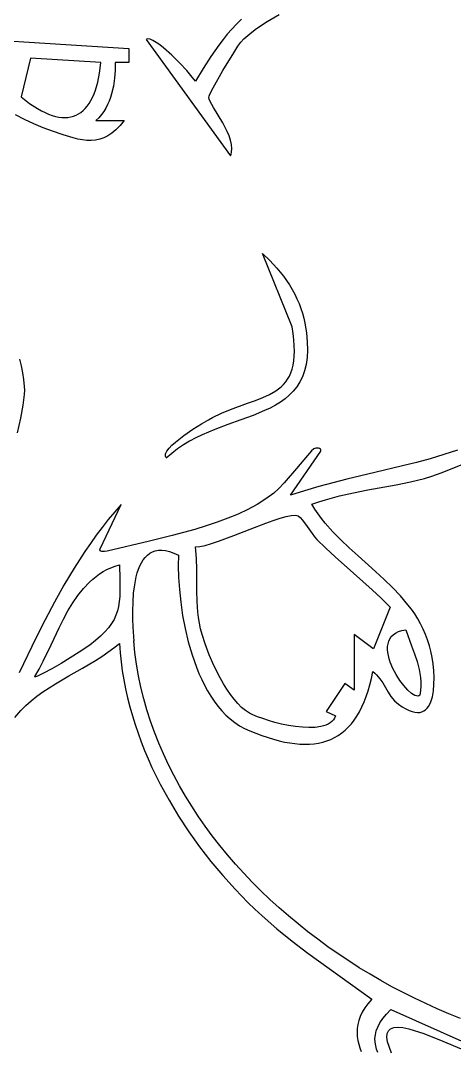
# Model space of a CAD drawing. Header units: millimetres. Extents: x 175 to 239, y 0 to 181.
# Drawn here: x 206.14 to 211.63, y 140.88 to 153.91 of the extents above; entities that cross this region are included whole.
import ezdxf

# ---------------------------------------------------------------- set-up
doc = ezdxf.new("R2010")
doc.units = ezdxf.units.MM
doc.layers.get('0').update_dxf_attribs({"linetype": 'CONTINUOUS'})

msp = doc.modelspace()

# ---------------------------------------------------------------- linework, layer by layer
at = {"color": 5}
for points in [[(208.934823, 153.923042), (208.872462, 153.861819), (208.813263, 153.798394), (208.756803, 153.732814), (208.702658, 153.665125), (208.650405, 153.595375), (208.549877, 153.449875), (208.451829, 153.296685), (208.352872, 153.136178), (208.313454, 153.190459), (208.243897, 153.271447), (208.153753, 153.367482), (208.05257, 153.466908), (207.9499, 153.558065), (207.900991, 153.5969), (207.85529, 153.629296), (207.813993, 153.653795), (207.778293, 153.668942), (207.749382, 153.673277), (207.737846, 153.670936), (207.728456, 153.665345), (208.797372, 152.194262), (208.805294, 152.215651), (208.810638, 152.238083), (208.814198, 152.285702), (208.809263, 152.336369), (208.797042, 152.389337), (208.778743, 152.443855), (208.755577, 152.499173), (208.699477, 152.609217), (208.582068, 152.805945), (208.540106, 152.880642), (208.527544, 152.909451), (208.522206, 152.931567), (208.526064, 152.947318), (208.537033, 152.973735), (208.576666, 153.052614), (208.70124, 153.27288), (208.837721, 153.497114), (208.892237, 153.580954), (208.9279, 153.630067), (208.968214, 153.67271), (209.01539, 153.715926), (209.068909, 153.759649), (209.128253, 153.80381), (209.262345, 153.893183), (209.413521, 153.983506)], [(204.715734, 153.728845), (207.509734, 153.552456), (207.509734, 153.548928), (207.509734, 153.37254), (207.336873, 153.37254), (207.334805, 153.273872), (207.327612, 153.174543), (207.313804, 153.075875), (207.291893, 152.979192), (207.277434, 152.932008), (207.260391, 152.885816), (207.240579, 152.840782), (207.21781, 152.797071), (207.191899, 152.754848), (207.162661, 152.714278), (207.129908, 152.675528), (207.093456, 152.638762), (207.449761, 152.638762), (207.39838, 152.5754), (207.347284, 152.522455), (207.296259, 152.479268), (207.245095, 152.445175), (207.19358, 152.419516), (207.141501, 152.401629), (207.088647, 152.390853), (207.034807, 152.386526), (206.979767, 152.387986), (206.923316, 152.394573), (206.865243, 152.405625), (206.805336, 152.420481), (206.679169, 152.458955), (206.543123, 152.504706), (206.424127, 152.548757), (206.306527, 152.598482), (206.190229, 152.653271), (206.075141, 152.712514)], [(206.101268, 148.684013), (206.142565, 148.87231), (206.172348, 149.036391), (206.18886, 149.171596), (206.191591, 149.226912), (206.190345, 149.273262), (206.181378, 149.358864), (206.168466, 149.44495), (206.151757, 149.531427), (206.131399, 149.618199)], [(211.67218, 148.466393), (211.499476, 148.409268), (211.326141, 148.357404), (211.152166, 148.309736), (210.977539, 148.2652), (210.626291, 148.181263), (210.272314, 148.097079), (210.094277, 148.052232), (209.915526, 148.00413), (209.736052, 147.951708), (209.555845, 147.893901), (209.940372, 148.454818), (209.941647, 148.468763), (209.936018, 148.479071), (209.925179, 148.486072), (209.910827, 148.490095), (209.878361, 148.490536), (209.852178, 148.48304), (209.822688, 148.456189), (209.772362, 148.399862), (209.631692, 148.233009), (209.475147, 148.050942), (209.404977, 147.975598), (209.347706, 147.922123), (209.246886, 147.847685), (209.136955, 147.77889), (209.018974, 147.715345), (208.894, 147.656658), (208.763095, 147.602436), (208.627316, 147.552285), (208.487723, 147.505815), (208.345376, 147.46263), (208.056656, 147.384551), (207.769632, 147.314905), (207.234567, 147.188346), (207.200943, 147.182337), (207.169303, 147.182613), (207.156915, 147.186244), (207.148247, 147.19281), (207.144374, 147.202767), (207.146373, 147.216568), (207.414484, 147.777484), (207.33065, 147.682603), (207.249708, 147.585878), (207.17151, 147.48741), (207.095909, 147.3873), (207.022757, 147.285647), (206.951907, 147.182552), (206.816525, 146.972435), (206.688585, 146.757749), (206.566908, 146.539297), (206.450315, 146.317878), (206.33763, 146.094294), (206.119266, 145.643834)], [(211.708596, 141.269975), (211.56145, 141.329243), (211.415283, 141.391655), (211.2702, 141.457161), (211.126307, 141.525713), (210.983711, 141.597261), (210.842518, 141.671758), (210.702833, 141.749153), (210.564763, 141.829397), (210.428413, 141.912442), (210.29389, 141.998239), (210.161299, 142.086738), (210.030748, 142.177891), (209.90234, 142.271649), (209.776184, 142.367962), (209.652384, 142.466781), (209.531047, 142.568059), (209.412278, 142.671744), (209.296185, 142.777789), (209.182872, 142.886145), (209.072446, 142.996762), (208.965012, 143.109592), (208.860678, 143.224585), (208.759548, 143.341693), (208.661729, 143.460866), (208.567327, 143.582055), (208.476448, 143.705212), (208.389198, 143.830287), (208.305682, 143.957232), (208.226008, 144.085997), (208.15028, 144.216533), (208.078606, 144.348792), (208.01109, 144.482724), (207.94784, 144.618281), (207.88896, 144.755413), (207.834558, 144.894071), (207.784738, 145.034206), (207.739608, 145.17577), (207.699273, 145.318713), (207.663839, 145.462986), (207.633412, 145.60854), (207.608098, 145.755327), (207.588003, 145.903297), (207.573234, 146.052401), (207.576761, 146.048873), (207.565413, 146.222458), (207.561716, 146.323981), (207.560721, 146.431472), (207.563468, 146.542043), (207.570994, 146.652806), (207.58434, 146.76087), (207.604543, 146.863349), (207.61754, 146.911591), (207.632642, 146.957353), (207.649977, 147.000274), (207.669676, 147.039993), (207.691868, 147.076149), (207.716683, 147.108381), (207.744251, 147.136327), (207.774703, 147.159627), (207.808167, 147.17792), (207.844773, 147.190844), (207.884652, 147.198039), (207.927934, 147.199143), (207.974747, 147.193795), (208.025222, 147.181634), (208.079489, 147.162299), (208.137678, 147.135429), (208.135844, 147.00032), (208.139876, 146.854426), (208.150181, 146.699944), (208.167168, 146.539069), (208.191245, 146.373998), (208.22282, 146.206928), (208.262302, 146.040053), (208.310098, 145.875571), (208.366618, 145.715678), (208.398276, 145.638139), (208.432268, 145.562571), (208.468645, 145.489248), (208.507458, 145.418444), (208.548758, 145.350435), (208.592596, 145.285495), (208.639023, 145.223899), (208.68809, 145.165921), (208.739848, 145.111835), (208.794348, 145.061916), (208.851641, 145.016438), (208.911778, 144.975677), (208.97481, 144.939907), (209.040789, 144.909401), (209.194687, 144.850557), (209.34147, 144.80394), (209.412165, 144.785342), (209.481049, 144.769952), (209.54811, 144.757821), (209.613336, 144.748998), (209.676718, 144.743534), (209.738244, 144.741479), (209.797904, 144.742884), (209.855685, 144.747799), (209.911578, 144.756274), (209.965571, 144.768361), (210.017653, 144.784109), (210.067813, 144.803568), (210.116041, 144.826789), (210.162325, 144.853823), (210.206655, 144.88472), (210.249018, 144.91953), (210.289406, 144.958303), (210.327805, 145.001091), (210.364206, 145.047943), (210.398598, 145.098909), (210.430968, 145.154041), (210.461308, 145.213388), (210.489605, 145.277001), (210.515848, 145.34493), (210.540027, 145.417226), (210.56213, 145.493939), (210.582147, 145.57512), (210.600067, 145.660818), (210.625299, 145.641687), (210.648305, 145.620221), (210.688978, 145.571521), (210.724772, 145.517199), (210.758376, 145.459735), (210.792475, 145.401609), (210.829758, 145.345302), (210.872911, 145.293295), (210.897529, 145.269679), (210.924622, 145.248068), (210.972273, 145.21537), (211.016728, 145.189183), (211.058078, 145.169214), (211.096415, 145.155174), (211.13183, 145.146772), (211.164414, 145.143718), (211.194257, 145.14572), (211.221452, 145.152487), (211.246088, 145.16373), (211.268258, 145.179157), (211.288051, 145.198479), (211.30556, 145.221403), (211.320875, 145.24764), (211.334088, 145.276898), (211.35457, 145.343318), (211.367735, 145.418337), (211.374311, 145.499629), (211.375026, 145.584869), (211.37061, 145.671732), (211.361792, 145.757892), (211.349299, 145.841024), (211.333861, 145.918802), (211.316206, 145.988901), (211.293492, 146.061966), (211.267163, 146.132431), (211.237425, 146.200446), (211.204488, 146.266162), (211.168558, 146.329729), (211.129845, 146.391295), (211.088555, 146.451012), (211.044897, 146.509028), (210.95131, 146.620559), (210.850746, 146.727089), (210.744869, 146.829815), (210.635344, 146.929936), (210.412006, 147.127161), (210.30152, 147.226662), (210.194042, 147.328354), (210.091235, 147.433437), (209.994763, 147.543108), (209.949424, 147.600039), (209.906292, 147.658567), (209.865576, 147.718841), (209.827483, 147.781012), (209.913911, 147.811245), (210.001151, 147.838656), (210.17767, 147.886294), (210.356257, 147.926492), (210.536126, 147.961811), (210.896565, 148.028067), (211.075566, 148.06413), (211.252706, 148.105568), (211.34839, 148.135395), (211.46586, 148.178824), (211.732924, 148.284161)], [(206.066352, 145.078268), (206.140956, 145.166929), (206.203931, 145.23066), (206.272028, 145.291145), (206.344579, 145.348778), (206.420918, 145.403952), (206.500378, 145.457058), (206.582293, 145.50849), (206.75082, 145.607901), (206.921167, 145.705329), (207.087999, 145.803913), (207.168431, 145.854622), (207.245984, 145.906798), (207.319992, 145.960834), (207.389789, 146.017123), (207.39882, 145.900931), (207.411309, 145.785213), (207.42718, 145.670013), (207.446358, 145.55537), (207.468765, 145.441327), (207.494325, 145.327925), (207.522963, 145.215205), (207.554603, 145.103209), (207.589167, 144.991977), (207.626579, 144.881551), (207.666764, 144.771973), (207.709646, 144.663284), (207.755147, 144.555525), (207.803192, 144.448737), (207.906609, 144.238242), (208.019286, 144.032128), (208.140613, 143.830728), (208.269982, 143.634372), (208.406781, 143.443389), (208.550402, 143.258112), (208.700235, 143.078871), (208.855669, 142.905996), (209.016095, 142.739818), (209.105193, 142.653051), (209.196411, 142.568562), (209.384417, 142.405616), (209.578541, 142.249368), (209.777213, 142.098204), (210.181915, 141.804682), (210.585956, 141.512152), (210.538385, 141.456679), (210.49858, 141.402033), (210.466123, 141.348193), (210.440593, 141.295138), (210.421572, 141.242848), (210.408641, 141.191303), (210.40138, 141.140481), (210.399369, 141.090362), (210.402191, 141.040925), (210.409425, 140.992149), (210.420652, 140.944014), (210.435453, 140.896499), (210.453409, 140.849584)], [(210.664786, 140.836804), (210.648009, 140.880061), (210.635717, 140.924065), (210.628509, 140.968984), (210.626987, 141.014989), (210.631748, 141.062248), (210.643392, 141.110931), (210.662519, 141.161207), (210.689729, 141.213245), (210.72562, 141.267214), (210.770792, 141.323284), (210.825844, 141.381624), (212.078205, 140.827763)]]:
    msp.add_lwpolyline(points, dxfattribs=at)
for points in [[(207.153428, 153.37254), (206.264428, 153.428984), (206.148012, 152.938623), (206.253367, 152.857105), (206.353704, 152.791007), (206.401948, 152.763677), (206.448885, 152.740123), (206.494497, 152.720322), (206.538768, 152.704246), (206.58168, 152.691871), (206.623215, 152.683169), (206.663356, 152.678116), (206.702086, 152.676685), (206.739387, 152.678852), (206.775242, 152.684588), (206.809633, 152.69387), (206.842543, 152.706672), (206.873954, 152.722966), (206.903849, 152.742728), (206.932211, 152.765931), (206.959021, 152.792551), (206.984264, 152.82256), (207.00792, 152.855934), (207.029973, 152.892646), (207.050406, 152.93267), (207.0692, 152.975981), (207.086339, 153.022552), (207.11558, 153.125375), (207.13799, 153.24093), (207.153428, 153.369012)], [(207.985984, 148.366623), (207.977511, 148.377923), (207.973103, 148.390584), (207.972526, 148.404501), (207.975545, 148.419567), (207.991433, 148.452727), (208.018891, 148.489214), (208.056044, 148.528181), (208.101015, 148.568781), (208.206911, 148.651491), (208.32157, 148.730563), (208.429987, 148.799217), (208.517155, 148.850673), (208.568067, 148.878151), (208.684701, 148.934049), (208.798509, 148.981538), (209.013945, 149.060328), (209.113723, 149.096144), (209.206974, 149.132585), (209.292773, 149.17191), (209.370195, 149.216377), (209.405476, 149.241244), (209.438316, 149.268243), (209.468599, 149.297658), (209.49621, 149.329769), (209.521033, 149.364859), (209.542952, 149.40321), (209.561852, 149.445105), (209.577618, 149.490827), (209.590132, 149.540656), (209.599281, 149.594876), (209.604948, 149.653769), (209.607018, 149.717617), (209.605375, 149.786703), (209.599903, 149.861308), (209.590487, 149.941715), (209.577011, 150.028206), (209.203067, 150.956012), (209.296574, 150.868052), (209.385574, 150.771575), (209.468539, 150.667657), (209.543938, 150.557373), (209.578323, 150.500179), (209.610243, 150.441797), (209.639506, 150.382361), (209.665922, 150.322004), (209.6893, 150.260862), (209.709448, 150.199069), (209.726174, 150.13676), (209.739289, 150.074068), (209.758669, 149.951305), (209.76944, 149.838005), (209.771982, 149.733671), (209.766678, 149.637801), (209.753909, 149.549898), (209.734057, 149.469461), (209.707504, 149.395992), (209.674631, 149.32899), (209.635821, 149.267957), (209.591456, 149.212393), (209.541916, 149.1618), (209.487583, 149.115677), (209.428841, 149.073525), (209.366069, 149.034845), (209.29965, 148.999138), (209.229966, 148.965904), (209.082329, 148.90486), (208.926212, 148.847717), (208.764669, 148.790481), (208.600754, 148.729158), (208.437521, 148.659752), (208.357115, 148.62077), (208.278024, 148.578269), (208.200631, 148.531751), (208.125318, 148.480715), (208.052465, 148.424663), (207.982456, 148.363095)], [(210.600067, 145.953623), (210.363706, 146.130012), (210.363706, 145.424457), (210.243761, 145.512651), (210.0074, 145.156346), (210.127345, 145.099901), (210.115797, 145.07362), (210.100491, 145.050262), (210.081656, 145.029711), (210.059524, 145.011852), (210.034325, 144.996568), (210.00629, 144.983746), (209.975649, 144.973268), (209.942632, 144.965019), (209.870396, 144.954747), (209.791427, 144.952003), (209.707569, 144.955864), (209.620667, 144.965405), (209.532567, 144.979699), (209.445112, 144.997823), (209.360149, 145.018851), (209.27952, 145.041858), (209.205073, 145.06592), (209.13865, 145.09011), (209.082098, 145.113505), (209.037261, 145.135179), (208.987777, 145.167087), (208.938711, 145.207877), (208.890317, 145.256513), (208.842848, 145.311954), (208.796557, 145.373162), (208.751697, 145.439098), (208.708523, 145.508725), (208.667286, 145.581002), (208.591638, 145.729355), (208.526781, 145.875847), (208.474739, 146.012169), (208.437539, 146.130012), (208.418527, 146.203768), (208.403515, 146.275719), (208.392038, 146.346131), (208.38363, 146.415266), (208.374163, 146.550762), (208.371393, 146.684314), (208.371063, 146.954024), (208.36606, 147.094398), (208.352872, 147.241262), (208.408303, 147.245931), (208.476669, 147.260258), (208.555938, 147.28274), (208.644079, 147.311873), (208.838858, 147.384075), (209.044758, 147.464835), (209.245531, 147.542122), (209.338918, 147.575704), (209.424931, 147.603907), (209.501539, 147.625226), (209.56671, 147.638158), (209.618415, 147.641199), (209.638583, 147.638541), (209.654622, 147.632846), (209.681708, 147.612147), (209.709909, 147.581031), (209.768834, 147.49879), (209.829743, 147.408611), (209.860425, 147.367573), (209.890983, 147.332984), (210.004789, 147.22352), (210.120785, 147.116743), (210.356209, 146.907446), (210.590972, 146.697488), (210.706141, 146.589884), (210.818789, 146.479262), (210.607122, 145.950096)], [(206.320873, 145.600846), (206.373417, 145.693549), (206.424391, 145.792138), (206.524602, 146.001414), (206.627459, 146.217552), (206.681739, 146.32472), (206.738914, 146.429432), (206.799727, 146.530301), (206.864922, 146.625934), (206.935243, 146.714942), (207.011435, 146.795935), (207.051965, 146.832992), (207.094241, 146.867524), (207.138358, 146.899356), (207.184406, 146.928317), (207.232481, 146.954231), (207.282674, 146.976924), (207.335079, 146.996224), (207.389789, 147.011957), (207.394991, 146.833446), (207.396349, 146.680566), (207.393867, 146.612033), (207.388363, 146.547861), (207.379148, 146.487369), (207.365536, 146.429873), (207.346838, 146.374693), (207.322369, 146.321146), (207.291439, 146.26855), (207.253363, 146.216222), (207.207453, 146.163481), (207.153022, 146.109645), (207.089381, 146.054031), (207.015845, 145.995957), (206.881403, 145.907376), (206.652043, 145.76621), (206.533704, 145.697095), (206.429958, 145.640258), (206.35358, 145.604174), (206.329646, 145.596563), (206.317345, 145.597318)], [(211.016344, 146.189985), (211.091585, 145.987082), (211.128152, 145.888174), (211.160542, 145.789141), (211.186153, 145.68862), (211.195602, 145.637375), (211.20238, 145.585246), (211.20616, 145.532064), (211.206617, 145.477656), (211.203426, 145.421853), (211.196261, 145.364485), (211.184221, 145.355168), (211.169475, 145.35147), (211.152335, 145.353054), (211.133113, 145.359586), (211.112121, 145.370729), (211.089671, 145.38615), (211.041645, 145.428481), (210.991532, 145.483896), (210.941827, 145.549714), (210.895026, 145.623252), (210.853626, 145.701828), (210.820121, 145.782761), (210.80711, 145.823273), (210.797009, 145.863369), (210.79013, 145.902712), (210.786785, 145.940969), (210.787286, 145.977803), (210.791945, 146.012879), (210.801074, 146.045863), (210.814985, 146.076418), (210.83399, 146.10421), (210.858401, 146.128903), (210.88853, 146.150162), (210.924689, 146.167653), (210.96719, 146.181038), (211.016344, 146.189985)]]:
    msp.add_lwpolyline(points, close=True, dxfattribs=at)
at = {"color": 1}
msp.add_lwpolyline([(210.837108, 140.828717), (210.786727, 140.973943), (210.778764, 141.030698), (210.782447, 141.076982), (210.7979, 141.112872), (210.825242, 141.138443), (210.864597, 141.153772), (210.916084, 141.158935), (210.979827, 141.154009), (211.055945, 141.139068), (211.245799, 141.079451), (211.486617, 140.980693), (211.717945, 140.882678)], dxfattribs=at)

doc.saveas('drawing.dxf')
